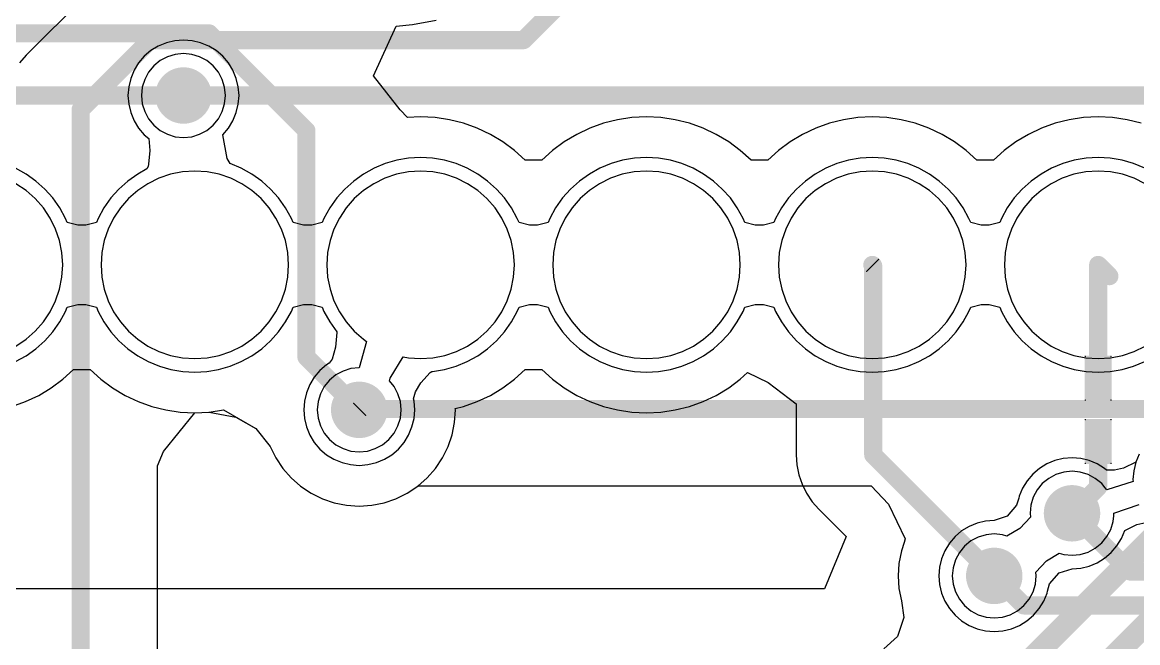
# Model space of a CAD drawing. Header units: millimetres. Extents: x 5.97 to 14.78, y 3.86 to 11.35.
# Drawn here: x 8.5486 to 9.0425, y 7.2127 to 7.4874 of the extents above; entities that cross this region are included whole.
import ezdxf

# ---------------------------------------------------------------- set-up
doc = ezdxf.new("R2010")
doc.units = ezdxf.units.MM
doc.header["$MEASUREMENT"] = 0
for name, color, linetype in [('BottomLayer', 5, 'Continuous'), ('MidLayer1', 16, 'Continuous'), ('MidLayer2', 76, 'Continuous'), ('MultiLayer', 9, 'Continuous'), ('TopLayer', 1, 'Continuous')]:
    doc.layers.add(name, color=color, linetype=linetype)

# ---------------------------------------------------------------- blocks, each defined once
blk = doc.blocks.new('2____LP_250')
at = {"layer": 'TopLayer', "const_width": 0.0003}
for points in [[(-0.02385, 0.0057, 1), (-0.02355, 0.0057, 1)], [(-0.00445, 0.0057, 1), (-0.00415, 0.0057, 1)], [(0.00415, 0.0057, 1), (0.00445, 0.0057, 1)], [(0.02355, 0.0057, 1), (0.02385, 0.0057, 1)], [(-0.02385, -0.0057, 1), (-0.02355, -0.0057, 1)], [(-0.00445, -0.0057, 1), (-0.00415, -0.0057, 1)], [(0.00415, -0.0057, 1), (0.00445, -0.0057, 1)], [(0.02355, -0.0057, 1), (0.02385, -0.0057, 1)]]:
    blk.add_lwpolyline(points, format="xyb", close=True, dxfattribs=at)
at = {"layer": 'TopLayer'}
for points in [[(-0.024, -0.0057), (-0.004, -0.0057), (-0.024, 0.0057), (-0.004, 0.0057)], [(-0.0237, -0.006), (-0.0043, -0.006), (-0.0237, 0.006), (-0.0043, 0.006)], [(0.004, -0.0057), (0.024, -0.0057), (0.004, 0.0057), (0.024, 0.0057)], [(0.0043, -0.006), (0.0237, -0.006), (0.0043, 0.006), (0.0237, 0.006)]]:
    blk.add_solid(points, dxfattribs=at)

msp = doc.modelspace()

# ---------------------------------------------------------------- linework, layer by layer
at = {"layer": 'BottomLayer'}
for p, q in [((8.58111, 7.50359), (8.55034, 7.47282)), ((8.55034, 7.47282), (8.5474, 7.46947)), ((8.61117, 7.29732), (8.625, 7.31449)), ((8.625, 7.31449), (8.63116, 7.31479)), ((8.63116, 7.31479), (8.63143, 7.3148)), ((8.63143, 7.3148), (8.64324, 7.31258)), ((8.64324, 7.31258), (8.65196, 7.30752)), ((8.65196, 7.30752), (8.65845, 7.29952)), ((8.60851, 7.29104), (8.61117, 7.29732)), ((8.65845, 7.29952), (8.66091, 7.29452)), ((8.60851, 7.15235), (8.60851, 7.29104)), ((8.66091, 7.29452), (8.66401, 7.28989)), ((8.66401, 7.28989), (8.66768, 7.2857)), ((8.66768, 7.2857), (8.67187, 7.28202)), ((8.67187, 7.28202), (8.6765, 7.27893)), ((8.71909, 7.27893), (8.72372, 7.28202)), ((8.72372, 7.28202), (8.72383, 7.28212)), ((8.72383, 7.28212), (8.92445, 7.28212)), ((8.92445, 7.28212), (8.93215, 7.27404)), ((8.6765, 7.27893), (8.6815, 7.27647)), ((8.6815, 7.27647), (8.68677, 7.27467)), ((8.70882, 7.27467), (8.71409, 7.27647)), ((8.71409, 7.27647), (8.71909, 7.27893)), ((8.68677, 7.27467), (8.69224, 7.27359)), ((8.69224, 7.27359), (8.6978, 7.27322)), ((8.6978, 7.27322), (8.70335, 7.27359)), ((8.70335, 7.27359), (8.70882, 7.27467)), ((8.93215, 7.27404), (8.93957, 7.25874)), ((8.93915, 7.25712), (8.93786, 7.25331)), ((8.93957, 7.25874), (8.93915, 7.25712)), ((8.93786, 7.25331), (8.93677, 7.24784)), ((8.93677, 7.24784), (8.93641, 7.24228)), ((8.93641, 7.24228), (8.93677, 7.23672)), ((8.93677, 7.23672), (8.93786, 7.23126)), ((8.93786, 7.23126), (8.93786, 7.23126)), ((8.93786, 7.23126), (8.93896, 7.2239)), ((8.93896, 7.2239), (8.93616, 7.21549)), ((8.93616, 7.21549), (8.93013, 7.20992))]:
    msp.add_line(p, q, dxfattribs=at)
at = {"layer": 'BottomLayer', "const_width": 0.008}
for points in [[(8.77054, 7.4795), (8.85, 7.55896)], [(8.57443, 7.44873), (8.60521, 7.4795)], [(8.60521, 7.4795), (8.77054, 7.4795)], [(8.62, 7.455), (9.11935, 7.455)], [(8.57443, 7.115), (8.57443, 7.44873)], [(8.6978, 7.31581), (8.69818, 7.31619)], [(8.69818, 7.31619), (9.40119, 7.31619)], [(9.01343, 7.27), (9.03923, 7.2442)], [(8.979, 7.24228), (8.99209, 7.22919)], [(9.03923, 7.2442), (9.13652, 7.2442)], [(8.99209, 7.22919), (9.10046, 7.22919)]]:
    msp.add_lwpolyline(points, dxfattribs=at)
at = {"layer": 'BottomLayer'}
for points, const_width in [([(8.60321, 7.4795, 1), (8.60721, 7.4795, 1)], 0.004), ([(8.60321, 7.4795, 1), (8.60721, 7.4795, 1)], 0.004), ([(8.76854, 7.4795, 1), (8.77254, 7.4795, 1)], 0.004), ([(8.76854, 7.4795, 1), (8.77254, 7.4795, 1)], 0.004), ([(8.61375, 7.455, 1), (8.62625, 7.455, 1)], 0.0125), ([(8.618, 7.455, 1), (8.622, 7.455, 1)], 0.004), ([(8.57243, 7.44873, 1), (8.57643, 7.44873, 1)], 0.004), ([(8.57243, 7.44873, 1), (8.57643, 7.44873, 1)], 0.004), ([(8.69155, 7.31581, 1), (8.70405, 7.31581, 1)], 0.0125), ([(8.6958, 7.31581, 1), (8.6998, 7.31581, 1)], 0.004), ([(8.69618, 7.31619, 1), (8.70018, 7.31619, 1)], 0.004), ([(8.69618, 7.31619, 1), (8.70018, 7.31619, 1)], 0.004), ([(9.00718, 7.27, 1), (9.01968, 7.27, 1)], 0.0125), ([(9.01143, 7.27, 1), (9.01543, 7.27, 1)], 0.004), ([(8.97275, 7.24228, 1), (8.98525, 7.24228, 1)], 0.0125), ([(8.977, 7.24228, 1), (8.981, 7.24228, 1)], 0.004), ([(9.03723, 7.2442, 1), (9.04123, 7.2442, 1)], 0.004), ([(9.03723, 7.2442, 1), (9.04123, 7.2442, 1)], 0.004), ([(8.99009, 7.22919, 1), (8.99409, 7.22919, 1)], 0.004), ([(8.99009, 7.22919, 1), (8.99409, 7.22919, 1)], 0.004)]:
    msp.add_lwpolyline(points, format="xyb", close=True, dxfattribs=dict(at, const_width=const_width))
at = {"layer": 'MidLayer1'}
for p, q in [((8.61637, 7.47323), (8.61289, 7.47217)), ((8.62, 7.47359), (8.61637, 7.47323)), ((8.62363, 7.47323), (8.62, 7.47359)), ((8.62711, 7.47217), (8.62363, 7.47323)), ((8.60686, 7.46814), (8.60454, 7.46533)), ((8.60967, 7.47046), (8.60686, 7.46814)), ((8.61289, 7.47217), (8.60967, 7.47046)), ((8.63033, 7.47046), (8.62711, 7.47217)), ((8.63314, 7.46814), (8.63033, 7.47046)), ((8.63546, 7.46533), (8.63314, 7.46814)), ((8.60454, 7.46533), (8.60283, 7.46211)), ((8.63717, 7.46211), (8.63546, 7.46533)), ((8.60177, 7.45863), (8.60141, 7.455)), ((8.60283, 7.46211), (8.60177, 7.45863)), ((8.63823, 7.45863), (8.63717, 7.46211)), ((8.63859, 7.455), (8.63823, 7.45863)), ((8.60141, 7.455), (8.60177, 7.45137)), ((8.63823, 7.45137), (8.63859, 7.455)), ((8.60177, 7.45137), (8.60283, 7.44789)), ((8.60283, 7.44789), (8.60454, 7.44467)), ((8.63546, 7.44467), (8.63717, 7.44789)), ((8.63717, 7.44789), (8.63823, 7.45137)), ((8.60454, 7.44467), (8.60686, 7.44186)), ((8.63314, 7.44186), (8.63546, 7.44467)), ((8.60686, 7.44186), (8.60967, 7.43954)), ((8.60967, 7.43954), (8.61289, 7.43783)), ((8.62711, 7.43783), (8.63033, 7.43954)), ((8.63033, 7.43954), (8.63314, 7.44186)), ((8.61289, 7.43783), (8.61637, 7.43677)), ((8.61637, 7.43677), (8.62, 7.43641)), ((8.62, 7.43641), (8.62363, 7.43677)), ((8.62363, 7.43677), (8.62711, 7.43783)), ((8.60911, 7.41836), (8.60424, 7.41596)), ((8.61425, 7.42011), (8.60911, 7.41836)), ((8.61958, 7.42117), (8.61425, 7.42011)), ((8.625, 7.42152), (8.61958, 7.42117)), ((8.63042, 7.42117), (8.625, 7.42152)), ((8.63575, 7.42011), (8.63042, 7.42117)), ((8.64089, 7.41836), (8.63575, 7.42011)), ((8.64576, 7.41596), (8.64089, 7.41836)), ((8.70911, 7.41836), (8.70424, 7.41596)), ((8.71425, 7.42011), (8.70911, 7.41836)), ((8.71958, 7.42117), (8.71425, 7.42011)), ((8.725, 7.42152), (8.71958, 7.42117)), ((8.73042, 7.42117), (8.725, 7.42152)), ((8.73575, 7.42011), (8.73042, 7.42117)), ((8.74089, 7.41836), (8.73575, 7.42011)), ((8.74576, 7.41596), (8.74089, 7.41836)), ((8.80911, 7.41836), (8.80424, 7.41596)), ((8.81425, 7.42011), (8.80911, 7.41836)), ((8.81958, 7.42117), (8.81425, 7.42011)), ((8.825, 7.42152), (8.81958, 7.42117)), ((8.83042, 7.42117), (8.825, 7.42152)), ((8.83575, 7.42011), (8.83042, 7.42117)), ((8.84089, 7.41836), (8.83575, 7.42011)), ((8.84576, 7.41596), (8.84089, 7.41836)), ((8.90911, 7.41836), (8.90424, 7.41596)), ((8.91425, 7.42011), (8.90911, 7.41836)), ((8.91958, 7.42117), (8.91425, 7.42011)), ((8.925, 7.42152), (8.91958, 7.42117)), ((8.93042, 7.42117), (8.925, 7.42152)), ((8.93575, 7.42011), (8.93042, 7.42117)), ((8.94089, 7.41836), (8.93575, 7.42011)), ((8.94576, 7.41596), (8.94089, 7.41836)), ((9.00911, 7.41836), (9.00424, 7.41596)), ((9.01425, 7.42011), (9.00911, 7.41836)), ((9.01958, 7.42117), (9.01425, 7.42011)), ((9.025, 7.42152), (9.01958, 7.42117)), ((9.03042, 7.42117), (9.025, 7.42152)), ((9.03575, 7.42011), (9.03042, 7.42117)), ((9.04089, 7.41836), (9.03575, 7.42011)), ((9.04576, 7.41596), (9.04089, 7.41836)), ((8.55028, 7.41294), (8.54576, 7.41596)), ((8.60424, 7.41596), (8.59972, 7.41294)), ((8.65028, 7.41294), (8.64576, 7.41596)), ((8.70424, 7.41596), (8.69972, 7.41294)), ((8.75028, 7.41294), (8.74576, 7.41596)), ((8.80424, 7.41596), (8.79972, 7.41294)), ((8.85028, 7.41294), (8.84576, 7.41596)), ((8.90424, 7.41596), (8.89972, 7.41294)), ((8.95028, 7.41294), (8.94576, 7.41596)), ((9.00424, 7.41596), (8.99972, 7.41294)), ((8.55436, 7.40936), (8.55028, 7.41294)), ((8.55794, 7.40528), (8.55436, 7.40936)), ((8.59564, 7.40936), (8.59206, 7.40528)), ((8.59972, 7.41294), (8.59564, 7.40936)), ((8.65436, 7.40936), (8.65028, 7.41294)), ((8.65794, 7.40528), (8.65436, 7.40936)), ((8.69564, 7.40936), (8.69206, 7.40528)), ((8.69972, 7.41294), (8.69564, 7.40936)), ((8.75436, 7.40936), (8.75028, 7.41294)), ((8.75794, 7.40528), (8.75436, 7.40936)), ((8.79564, 7.40936), (8.79206, 7.40528)), ((8.79972, 7.41294), (8.79564, 7.40936)), ((8.85436, 7.40936), (8.85028, 7.41294)), ((8.85794, 7.40528), (8.85436, 7.40936)), ((8.89564, 7.40936), (8.89206, 7.40528)), ((8.89972, 7.41294), (8.89564, 7.40936)), ((8.95436, 7.40936), (8.95028, 7.41294)), ((8.95794, 7.40528), (8.95436, 7.40936)), ((8.99564, 7.40936), (8.99206, 7.40528)), ((8.99972, 7.41294), (8.99564, 7.40936)), ((8.56096, 7.40076), (8.55794, 7.40528)), ((8.59206, 7.40528), (8.58904, 7.40076)), ((8.66096, 7.40076), (8.65794, 7.40528)), ((8.69206, 7.40528), (8.68904, 7.40076)), ((8.76096, 7.40076), (8.75794, 7.40528)), ((8.79206, 7.40528), (8.78904, 7.40076)), ((8.86096, 7.40076), (8.85794, 7.40528)), ((8.89206, 7.40528), (8.88904, 7.40076)), ((8.96096, 7.40076), (8.95794, 7.40528)), ((8.99206, 7.40528), (8.98904, 7.40076)), ((8.56336, 7.39589), (8.56096, 7.40076)), ((8.58904, 7.40076), (8.58664, 7.39589)), ((8.66336, 7.39589), (8.66096, 7.40076)), ((8.68904, 7.40076), (8.68664, 7.39589)), ((8.76336, 7.39589), (8.76096, 7.40076)), ((8.78904, 7.40076), (8.78664, 7.39589)), ((8.86336, 7.39589), (8.86096, 7.40076)), ((8.88904, 7.40076), (8.88664, 7.39589)), ((8.96336, 7.39589), (8.96096, 7.40076)), ((8.98904, 7.40076), (8.98664, 7.39589)), ((8.56511, 7.39075), (8.56336, 7.39589)), ((8.58664, 7.39589), (8.58489, 7.39075)), ((8.66511, 7.39075), (8.66336, 7.39589)), ((8.68664, 7.39589), (8.68489, 7.39075)), ((8.76511, 7.39075), (8.76336, 7.39589)), ((8.78664, 7.39589), (8.78489, 7.39075)), ((8.86511, 7.39075), (8.86336, 7.39589)), ((8.88664, 7.39589), (8.88489, 7.39075)), ((8.96511, 7.39075), (8.96336, 7.39589)), ((8.98664, 7.39589), (8.98489, 7.39075)), ((8.56617, 7.38542), (8.56511, 7.39075)), ((8.58489, 7.39075), (8.58383, 7.38542)), ((8.66617, 7.38542), (8.66511, 7.39075)), ((8.68489, 7.39075), (8.68383, 7.38542)), ((8.76617, 7.38542), (8.76511, 7.39075)), ((8.78489, 7.39075), (8.78383, 7.38542)), ((8.86617, 7.38542), (8.86511, 7.39075)), ((8.88489, 7.39075), (8.88383, 7.38542)), ((8.96617, 7.38542), (8.96511, 7.39075)), ((8.98489, 7.39075), (8.98383, 7.38542)), ((8.56652, 7.38), (8.56617, 7.38542)), ((8.58383, 7.38542), (8.58348, 7.38)), ((8.66652, 7.38), (8.66617, 7.38542)), ((8.68383, 7.38542), (8.68348, 7.38)), ((8.76652, 7.38), (8.76617, 7.38542)), ((8.78383, 7.38542), (8.78348, 7.38)), ((8.86652, 7.38), (8.86617, 7.38542)), ((8.88383, 7.38542), (8.88348, 7.38)), ((8.96652, 7.38), (8.96617, 7.38542)), ((8.98383, 7.38542), (8.98348, 7.38)), ((8.56617, 7.37458), (8.56652, 7.38)), ((8.58348, 7.38), (8.58383, 7.37458)), ((8.66617, 7.37458), (8.66652, 7.38)), ((8.68348, 7.38), (8.68383, 7.37458)), ((8.76617, 7.37458), (8.76652, 7.38)), ((8.78348, 7.38), (8.78383, 7.37458)), ((8.86617, 7.37458), (8.86652, 7.38)), ((8.88348, 7.38), (8.88383, 7.37458)), ((8.96617, 7.37458), (8.96652, 7.38)), ((8.98348, 7.38), (8.98383, 7.37458)), ((8.56511, 7.36925), (8.56617, 7.37458)), ((8.58383, 7.37458), (8.58489, 7.36925)), ((8.66511, 7.36925), (8.66617, 7.37458)), ((8.68383, 7.37458), (8.68489, 7.36925)), ((8.76511, 7.36925), (8.76617, 7.37458)), ((8.78383, 7.37458), (8.78489, 7.36925)), ((8.86511, 7.36925), (8.86617, 7.37458)), ((8.88383, 7.37458), (8.88489, 7.36925)), ((8.96511, 7.36925), (8.96617, 7.37458)), ((8.98383, 7.37458), (8.98489, 7.36925)), ((8.56336, 7.36411), (8.56511, 7.36925)), ((8.58489, 7.36925), (8.58664, 7.36411)), ((8.66336, 7.36411), (8.66511, 7.36925)), ((8.68489, 7.36925), (8.68664, 7.36411)), ((8.76336, 7.36411), (8.76511, 7.36925)), ((8.78489, 7.36925), (8.78664, 7.36411)), ((8.86336, 7.36411), (8.86511, 7.36925)), ((8.88489, 7.36925), (8.88664, 7.36411)), ((8.96336, 7.36411), (8.96511, 7.36925)), ((8.98489, 7.36925), (8.98664, 7.36411)), ((8.56096, 7.35924), (8.56336, 7.36411)), ((8.58664, 7.36411), (8.58904, 7.35924)), ((8.66096, 7.35924), (8.66336, 7.36411)), ((8.68664, 7.36411), (8.68904, 7.35924)), ((8.76096, 7.35924), (8.76336, 7.36411)), ((8.78664, 7.36411), (8.78904, 7.35924)), ((8.86096, 7.35924), (8.86336, 7.36411)), ((8.88664, 7.36411), (8.88904, 7.35924)), ((8.96096, 7.35924), (8.96336, 7.36411)), ((8.98664, 7.36411), (8.98904, 7.35924)), ((8.55794, 7.35472), (8.56096, 7.35924)), ((8.58904, 7.35924), (8.59206, 7.35472)), ((8.65794, 7.35472), (8.66096, 7.35924)), ((8.68904, 7.35924), (8.69206, 7.35472)), ((8.75794, 7.35472), (8.76096, 7.35924)), ((8.78904, 7.35924), (8.79206, 7.35472)), ((8.85794, 7.35472), (8.86096, 7.35924)), ((8.88904, 7.35924), (8.89206, 7.35472)), ((8.95794, 7.35472), (8.96096, 7.35924)), ((8.98904, 7.35924), (8.99206, 7.35472)), ((8.55436, 7.35064), (8.55794, 7.35472)), ((8.59206, 7.35472), (8.59564, 7.35064)), ((8.65436, 7.35064), (8.65794, 7.35472)), ((8.69206, 7.35472), (8.69564, 7.35064)), ((8.75436, 7.35064), (8.75794, 7.35472)), ((8.79206, 7.35472), (8.79564, 7.35064)), ((8.85436, 7.35064), (8.85794, 7.35472)), ((8.89206, 7.35472), (8.89564, 7.35064)), ((8.95436, 7.35064), (8.95794, 7.35472)), ((8.99206, 7.35472), (8.99564, 7.35064)), ((8.55028, 7.34706), (8.55436, 7.35064)), ((8.59564, 7.35064), (8.59972, 7.34706)), ((8.65028, 7.34706), (8.65436, 7.35064)), ((8.69564, 7.35064), (8.69972, 7.34706)), ((8.75028, 7.34706), (8.75436, 7.35064)), ((8.79564, 7.35064), (8.79972, 7.34706)), ((8.85028, 7.34706), (8.85436, 7.35064)), ((8.89564, 7.35064), (8.89972, 7.34706)), ((8.95028, 7.34706), (8.95436, 7.35064)), ((8.99564, 7.35064), (8.99972, 7.34706)), ((8.54576, 7.34404), (8.55028, 7.34706)), ((8.59972, 7.34706), (8.60424, 7.34404)), ((8.60424, 7.34404), (8.60911, 7.34164)), ((8.64089, 7.34164), (8.64576, 7.34404)), ((8.64576, 7.34404), (8.65028, 7.34706)), ((8.7011, 7.34614), (8.6978, 7.3344)), ((8.69972, 7.34706), (8.7011, 7.34614)), ((8.74089, 7.34164), (8.74576, 7.34404)), ((8.74576, 7.34404), (8.75028, 7.34706)), ((8.79972, 7.34706), (8.80424, 7.34404)), ((8.80424, 7.34404), (8.80911, 7.34164)), ((8.84089, 7.34164), (8.84576, 7.34404)), ((8.84576, 7.34404), (8.85028, 7.34706)), ((8.89972, 7.34706), (8.90424, 7.34404)), ((8.90424, 7.34404), (8.90911, 7.34164)), ((8.94089, 7.34164), (8.94576, 7.34404)), ((8.94576, 7.34404), (8.95028, 7.34706)), ((8.99972, 7.34706), (9.00424, 7.34404)), ((9.00424, 7.34404), (9.00911, 7.34164)), ((9.04089, 7.34164), (9.04576, 7.34404)), ((8.60911, 7.34164), (8.61425, 7.33989)), ((8.61425, 7.33989), (8.61958, 7.33883)), ((8.63042, 7.33883), (8.63575, 7.33989)), ((8.63575, 7.33989), (8.64089, 7.34164)), ((8.71151, 7.32989), (8.71726, 7.33929)), ((8.71726, 7.33929), (8.71958, 7.33883)), ((8.73042, 7.33883), (8.73575, 7.33989)), ((8.73575, 7.33989), (8.74089, 7.34164)), ((8.80911, 7.34164), (8.81425, 7.33989)), ((8.81425, 7.33989), (8.81958, 7.33883)), ((8.83042, 7.33883), (8.83575, 7.33989)), ((8.83575, 7.33989), (8.84089, 7.34164)), ((8.90911, 7.34164), (8.91425, 7.33989)), ((8.91425, 7.33989), (8.91958, 7.33883)), ((8.93042, 7.33883), (8.93575, 7.33989)), ((8.93575, 7.33989), (8.94089, 7.34164)), ((9.00911, 7.34164), (9.01425, 7.33989)), ((9.01425, 7.33989), (9.01958, 7.33883)), ((9.03042, 7.33883), (9.03575, 7.33989)), ((9.03575, 7.33989), (9.04089, 7.34164)), ((8.61958, 7.33883), (8.625, 7.33848)), ((8.625, 7.33848), (8.63042, 7.33883)), ((8.6978, 7.3344), (8.69417, 7.33405)), ((8.71958, 7.33883), (8.725, 7.33848)), ((8.725, 7.33848), (8.73042, 7.33883)), ((8.81958, 7.33883), (8.825, 7.33848)), ((8.825, 7.33848), (8.83042, 7.33883)), ((8.91958, 7.33883), (8.925, 7.33848)), ((8.925, 7.33848), (8.93042, 7.33883)), ((9.01958, 7.33883), (9.025, 7.33848)), ((9.025, 7.33848), (9.03042, 7.33883)), ((8.68747, 7.33127), (8.68465, 7.32896)), ((8.69068, 7.33299), (8.68747, 7.33127)), ((8.69417, 7.33405), (8.69068, 7.33299)), ((8.71125, 7.32859), (8.71151, 7.32989)), ((8.68234, 7.32614), (8.68062, 7.32293)), ((8.68465, 7.32896), (8.68234, 7.32614)), ((8.71325, 7.32614), (8.71125, 7.32859)), ((8.71497, 7.32293), (8.71325, 7.32614)), ((8.67956, 7.31944), (8.67921, 7.31581)), ((8.68062, 7.32293), (8.67956, 7.31944)), ((8.71603, 7.31944), (8.71497, 7.32293)), ((8.71638, 7.31581), (8.71603, 7.31944)), ((8.67921, 7.31581), (8.67956, 7.31219)), ((8.71603, 7.31219), (8.71638, 7.31581)), ((8.67956, 7.31219), (8.68062, 7.3087)), ((8.71497, 7.3087), (8.71603, 7.31219)), ((8.68062, 7.3087), (8.68234, 7.30549)), ((8.68234, 7.30549), (8.68465, 7.30267)), ((8.71094, 7.30267), (8.71325, 7.30549)), ((8.71325, 7.30549), (8.71497, 7.3087)), ((8.68465, 7.30267), (8.68747, 7.30036)), ((8.68747, 7.30036), (8.69068, 7.29864)), ((8.70491, 7.29864), (8.70812, 7.30036)), ((8.70812, 7.30036), (8.71094, 7.30267)), ((8.69068, 7.29864), (8.69417, 7.29758)), ((8.69417, 7.29758), (8.6978, 7.29723)), ((8.6978, 7.29723), (8.70142, 7.29758)), ((8.70142, 7.29758), (8.70491, 7.29864)), ((9.0431, 7.29616), (9.04163, 7.29259)), ((9.04163, 7.29259), (9.04073, 7.28884)), ((9.0031, 7.28546), (9.00028, 7.28314)), ((9.00631, 7.28717), (9.0031, 7.28546)), ((9.0098, 7.28823), (9.00631, 7.28717)), ((9.01343, 7.28859), (9.0098, 7.28823)), ((9.01705, 7.28823), (9.01343, 7.28859)), ((9.02054, 7.28717), (9.01705, 7.28823)), ((9.02375, 7.28546), (9.02054, 7.28717)), ((9.02657, 7.28314), (9.02375, 7.28546)), ((9.04073, 7.28884), (9.04042, 7.285)), ((9.04042, 7.285), (9.0405, 7.28405)), ((8.99797, 7.28033), (8.99625, 7.27711)), ((9.00028, 7.28314), (8.99797, 7.28033)), ((9.02807, 7.28132), (9.02657, 7.28314)), ((9.02888, 7.28033), (9.02807, 7.28132)), ((9.0405, 7.28405), (9.02888, 7.28033)), ((8.99625, 7.27711), (8.99519, 7.27363)), ((8.99519, 7.27363), (8.99484, 7.27)), ((8.99484, 7.27), (8.995, 7.2683)), ((9.03191, 7.26895), (9.03201, 7.27)), ((9.03201, 7.27), (9.0431, 7.27384)), ((8.995, 7.2683), (8.99026, 7.26334)), ((9.0306, 7.26289), (9.03166, 7.26637)), ((9.03166, 7.26637), (9.03191, 7.26895)), ((8.97537, 7.26052), (8.97189, 7.25946)), ((8.979, 7.26087), (8.97537, 7.26052)), ((8.98263, 7.26052), (8.979, 7.26087)), ((8.98461, 7.25991), (8.98263, 7.26052)), ((8.99026, 7.26334), (8.98461, 7.25991)), ((9.02888, 7.25967), (9.0306, 7.26289)), ((8.96586, 7.25543), (8.96354, 7.25261)), ((8.96867, 7.25774), (8.96586, 7.25543)), ((8.97189, 7.25946), (8.96867, 7.25774)), ((9.02375, 7.25454), (9.02657, 7.25686)), ((9.02657, 7.25686), (9.02888, 7.25967)), ((8.96354, 7.25261), (8.96183, 7.2494)), ((9.00217, 7.24894), (9.00781, 7.25237)), ((9.00781, 7.25237), (9.0098, 7.25177)), ((9.0098, 7.25177), (9.01343, 7.25141)), ((9.01343, 7.25141), (9.01705, 7.25177)), ((9.01705, 7.25177), (9.02054, 7.25283)), ((9.02054, 7.25283), (9.02375, 7.25454)), ((8.96077, 7.24591), (8.96041, 7.24228)), ((8.96183, 7.2494), (8.96077, 7.24591)), ((8.99742, 7.24398), (9.00217, 7.24894)), ((8.96041, 7.24228), (8.96077, 7.23866)), ((8.99723, 7.23866), (8.99759, 7.24228)), ((8.99759, 7.24228), (8.99742, 7.24398)), ((8.96077, 7.23866), (8.96183, 7.23517)), ((8.99617, 7.23517), (8.99723, 7.23866)), ((8.96183, 7.23517), (8.96354, 7.23196)), ((8.96354, 7.23196), (8.96586, 7.22914)), ((8.99214, 7.22914), (8.99446, 7.23196)), ((8.99446, 7.23196), (8.99617, 7.23517)), ((8.96586, 7.22914), (8.96867, 7.22683)), ((8.96867, 7.22683), (8.97189, 7.22511)), ((8.98611, 7.22511), (8.98933, 7.22683)), ((8.98933, 7.22683), (8.99214, 7.22914)), ((8.97189, 7.22511), (8.97537, 7.22405)), ((8.97537, 7.22405), (8.979, 7.22369)), ((8.979, 7.22369), (8.98263, 7.22405)), ((8.98263, 7.22405), (8.98611, 7.22511))]:
    msp.add_line(p, q, dxfattribs=at)
at = {"layer": 'MidLayer1', "const_width": 0.0125}
for points in [[(8.61375, 7.455, 1), (8.62625, 7.455, 1)], [(8.69155, 7.31581, 1), (8.70405, 7.31581, 1)], [(9.00718, 7.27, 1), (9.01968, 7.27, 1)], [(8.97275, 7.24228, 1), (8.98525, 7.24228, 1)]]:
    msp.add_lwpolyline(points, format="xyb", close=True, dxfattribs=at)
at = {"layer": 'MidLayer2'}
for p, q in [((8.61241, 7.47837), (8.60884, 7.4769)), ((8.61616, 7.47927), (8.61241, 7.47837)), ((8.62, 7.47958), (8.61616, 7.47927)), ((8.62384, 7.47927), (8.62, 7.47958)), ((8.62759, 7.47837), (8.62384, 7.47927)), ((8.63116, 7.4769), (8.62759, 7.47837)), ((8.60555, 7.47488), (8.60262, 7.47238)), ((8.60884, 7.4769), (8.60555, 7.47488)), ((8.63445, 7.47488), (8.63116, 7.4769)), ((8.63738, 7.47238), (8.63445, 7.47488)), ((8.60012, 7.46945), (8.5981, 7.46616)), ((8.60262, 7.47238), (8.60012, 7.46945)), ((8.63988, 7.46945), (8.63738, 7.47238)), ((8.6419, 7.46616), (8.63988, 7.46945)), ((8.59663, 7.46259), (8.59573, 7.45884)), ((8.5981, 7.46616), (8.59663, 7.46259)), ((8.64337, 7.46259), (8.6419, 7.46616)), ((8.64427, 7.45884), (8.64337, 7.46259)), ((8.59573, 7.45884), (8.59542, 7.455)), ((8.64458, 7.455), (8.64427, 7.45884)), ((8.59542, 7.455), (8.59573, 7.45116)), ((8.64427, 7.45116), (8.64458, 7.455)), ((8.59573, 7.45116), (8.59663, 7.44741)), ((8.64337, 7.44741), (8.64427, 7.45116)), ((8.59663, 7.44741), (8.5981, 7.44384)), ((8.5981, 7.44384), (8.60012, 7.44055)), ((8.63988, 7.44055), (8.6419, 7.44384)), ((8.6419, 7.44384), (8.64337, 7.44741)), ((8.60012, 7.44055), (8.60262, 7.43762)), ((8.63738, 7.43762), (8.63988, 7.44055)), ((8.60262, 7.43762), (8.60464, 7.4359)), ((8.60464, 7.4359), (8.60513, 7.43061)), ((8.63927, 7.42714), (8.63738, 7.43762)), ((8.60513, 7.43061), (8.60455, 7.42453)), ((8.60431, 7.42357), (8.60379, 7.42247)), ((8.60455, 7.42453), (8.60431, 7.42357)), ((8.64066, 7.42485), (8.63927, 7.42714)), ((8.64069, 7.42484), (8.64066, 7.42485)), ((8.64561, 7.4228), (8.64069, 7.42484)), ((8.70931, 7.42484), (8.70439, 7.4228)), ((8.71443, 7.42632), (8.70931, 7.42484)), ((8.71968, 7.42721), (8.71443, 7.42632)), ((8.725, 7.42751), (8.71968, 7.42721)), ((8.73032, 7.42721), (8.725, 7.42751)), ((8.73557, 7.42632), (8.73032, 7.42721)), ((8.74069, 7.42484), (8.73557, 7.42632)), ((8.74561, 7.4228), (8.74069, 7.42484)), ((8.80931, 7.42484), (8.80439, 7.4228)), ((8.81443, 7.42632), (8.80931, 7.42484)), ((8.81968, 7.42721), (8.81443, 7.42632)), ((8.825, 7.42751), (8.81968, 7.42721)), ((8.83032, 7.42721), (8.825, 7.42751)), ((8.83557, 7.42632), (8.83032, 7.42721)), ((8.84069, 7.42484), (8.83557, 7.42632)), ((8.84561, 7.4228), (8.84069, 7.42484)), ((8.90931, 7.42484), (8.90439, 7.4228)), ((8.91443, 7.42632), (8.90931, 7.42484)), ((8.91968, 7.42721), (8.91443, 7.42632)), ((8.925, 7.42751), (8.91968, 7.42721)), ((8.93032, 7.42721), (8.925, 7.42751)), ((8.93557, 7.42632), (8.93032, 7.42721)), ((8.94069, 7.42484), (8.93557, 7.42632)), ((8.94561, 7.4228), (8.94069, 7.42484)), ((9.00931, 7.42484), (9.00439, 7.4228)), ((9.01443, 7.42632), (9.00931, 7.42484)), ((9.01968, 7.42721), (9.01443, 7.42632)), ((9.025, 7.42751), (9.01968, 7.42721)), ((9.03032, 7.42721), (9.025, 7.42751)), ((9.03557, 7.42632), (9.03032, 7.42721)), ((9.04069, 7.42484), (9.03557, 7.42632)), ((9.04561, 7.4228), (9.04069, 7.42484)), ((8.55028, 7.42023), (8.54561, 7.4228)), ((8.55462, 7.41714), (8.55028, 7.42023)), ((8.59972, 7.42023), (8.59538, 7.41714)), ((8.60379, 7.42247), (8.59972, 7.42023)), ((8.65028, 7.42023), (8.64561, 7.4228)), ((8.65462, 7.41714), (8.65028, 7.42023)), ((8.69972, 7.42023), (8.69538, 7.41714)), ((8.70439, 7.4228), (8.69972, 7.42023)), ((8.75028, 7.42023), (8.74561, 7.4228)), ((8.75462, 7.41714), (8.75028, 7.42023)), ((8.79972, 7.42023), (8.79538, 7.41714)), ((8.80439, 7.4228), (8.79972, 7.42023)), ((8.85028, 7.42023), (8.84561, 7.4228)), ((8.85462, 7.41714), (8.85028, 7.42023)), ((8.89972, 7.42023), (8.89538, 7.41714)), ((8.90439, 7.4228), (8.89972, 7.42023)), ((8.95028, 7.42023), (8.94561, 7.4228)), ((8.95462, 7.41714), (8.95028, 7.42023)), ((8.99972, 7.42023), (8.99538, 7.41714)), ((9.00439, 7.4228), (8.99972, 7.42023)), ((8.55859, 7.41359), (8.55462, 7.41714)), ((8.56214, 7.40962), (8.55859, 7.41359)), ((8.59141, 7.41359), (8.58786, 7.40962)), ((8.59538, 7.41714), (8.59141, 7.41359)), ((8.65859, 7.41359), (8.65462, 7.41714)), ((8.66214, 7.40962), (8.65859, 7.41359)), ((8.69141, 7.41359), (8.68786, 7.40962)), ((8.69538, 7.41714), (8.69141, 7.41359)), ((8.75859, 7.41359), (8.75462, 7.41714)), ((8.76214, 7.40962), (8.75859, 7.41359)), ((8.79141, 7.41359), (8.78786, 7.40962)), ((8.79538, 7.41714), (8.79141, 7.41359)), ((8.85859, 7.41359), (8.85462, 7.41714)), ((8.86214, 7.40962), (8.85859, 7.41359)), ((8.89141, 7.41359), (8.88786, 7.40962)), ((8.89538, 7.41714), (8.89141, 7.41359)), ((8.95859, 7.41359), (8.95462, 7.41714)), ((8.96214, 7.40962), (8.95859, 7.41359)), ((8.99141, 7.41359), (8.98786, 7.40962)), ((8.99538, 7.41714), (8.99141, 7.41359)), ((8.56523, 7.40528), (8.56214, 7.40962)), ((8.58786, 7.40962), (8.58477, 7.40528)), ((8.66523, 7.40528), (8.66214, 7.40962)), ((8.68786, 7.40962), (8.68477, 7.40528)), ((8.76523, 7.40528), (8.76214, 7.40962)), ((8.78786, 7.40962), (8.78477, 7.40528)), ((8.86523, 7.40528), (8.86214, 7.40962)), ((8.88786, 7.40962), (8.88477, 7.40528)), ((8.96523, 7.40528), (8.96214, 7.40962)), ((8.98786, 7.40962), (8.98477, 7.40528)), ((8.5678, 7.40061), (8.56523, 7.40528)), ((8.58477, 7.40528), (8.5822, 7.40061)), ((8.6678, 7.40061), (8.66523, 7.40528)), ((8.68477, 7.40528), (8.6822, 7.40061)), ((8.7678, 7.40061), (8.76523, 7.40528)), ((8.78477, 7.40528), (8.7822, 7.40061)), ((8.8678, 7.40061), (8.86523, 7.40528)), ((8.88477, 7.40528), (8.8822, 7.40061)), ((8.9678, 7.40061), (8.96523, 7.40528)), ((8.98477, 7.40528), (8.9822, 7.40061)), ((8.56856, 7.39878), (8.5678, 7.40061)), ((8.57319, 7.39755), (8.56856, 7.39878)), ((8.58144, 7.39878), (8.57681, 7.39755)), ((8.5822, 7.40061), (8.58144, 7.39878)), ((8.66856, 7.39878), (8.6678, 7.40061)), ((8.67319, 7.39755), (8.66856, 7.39878)), ((8.68144, 7.39878), (8.67681, 7.39755)), ((8.6822, 7.40061), (8.68144, 7.39878)), ((8.76856, 7.39878), (8.7678, 7.40061)), ((8.77319, 7.39755), (8.76856, 7.39878)), ((8.78144, 7.39878), (8.77681, 7.39755)), ((8.7822, 7.40061), (8.78144, 7.39878)), ((8.86856, 7.39878), (8.8678, 7.40061)), ((8.87319, 7.39755), (8.86856, 7.39878)), ((8.88144, 7.39878), (8.87681, 7.39755)), ((8.8822, 7.40061), (8.88144, 7.39878)), ((8.96856, 7.39878), (8.9678, 7.40061)), ((8.97319, 7.39755), (8.96856, 7.39878)), ((8.98144, 7.39878), (8.97681, 7.39755)), ((8.9822, 7.40061), (8.98144, 7.39878)), ((8.57681, 7.39755), (8.57319, 7.39755)), ((8.67681, 7.39755), (8.67319, 7.39755)), ((8.77681, 7.39755), (8.77319, 7.39755)), ((8.87681, 7.39755), (8.87319, 7.39755)), ((8.97681, 7.39755), (8.97319, 7.39755)), ((8.56523, 7.35472), (8.5678, 7.35939)), ((8.5678, 7.35939), (8.56856, 7.36122)), ((8.56856, 7.36122), (8.57319, 7.36245)), ((8.57319, 7.36245), (8.57681, 7.36245)), ((8.57681, 7.36245), (8.58144, 7.36122)), ((8.58144, 7.36122), (8.5822, 7.35939)), ((8.5822, 7.35939), (8.58477, 7.35472)), ((8.66523, 7.35472), (8.6678, 7.35939)), ((8.6678, 7.35939), (8.66856, 7.36122)), ((8.66856, 7.36122), (8.67319, 7.36245)), ((8.67319, 7.36245), (8.67681, 7.36245)), ((8.67681, 7.36245), (8.68144, 7.36122)), ((8.68144, 7.36122), (8.6822, 7.35939)), ((8.6822, 7.35939), (8.68477, 7.35472)), ((8.76523, 7.35472), (8.7678, 7.35939)), ((8.7678, 7.35939), (8.76856, 7.36122)), ((8.76856, 7.36122), (8.77319, 7.36245)), ((8.77319, 7.36245), (8.77681, 7.36245)), ((8.77681, 7.36245), (8.78144, 7.36122)), ((8.78144, 7.36122), (8.7822, 7.35939)), ((8.7822, 7.35939), (8.78477, 7.35472)), ((8.86523, 7.35472), (8.8678, 7.35939)), ((8.8678, 7.35939), (8.86856, 7.36122)), ((8.86856, 7.36122), (8.87319, 7.36245)), ((8.87319, 7.36245), (8.87681, 7.36245)), ((8.87681, 7.36245), (8.88144, 7.36122)), ((8.88144, 7.36122), (8.8822, 7.35939)), ((8.8822, 7.35939), (8.88477, 7.35472)), ((8.96523, 7.35472), (8.9678, 7.35939)), ((8.9678, 7.35939), (8.96856, 7.36122)), ((8.96856, 7.36122), (8.97319, 7.36245)), ((8.97319, 7.36245), (8.97681, 7.36245)), ((8.97681, 7.36245), (8.98144, 7.36122)), ((8.98144, 7.36122), (8.9822, 7.35939)), ((8.9822, 7.35939), (8.98477, 7.35472)), ((8.56214, 7.35038), (8.56523, 7.35472)), ((8.58477, 7.35472), (8.58786, 7.35038)), ((8.66214, 7.35038), (8.66523, 7.35472)), ((8.68477, 7.35472), (8.68786, 7.35038)), ((8.76214, 7.35038), (8.76523, 7.35472)), ((8.78477, 7.35472), (8.78786, 7.35038)), ((8.86214, 7.35038), (8.86523, 7.35472)), ((8.88477, 7.35472), (8.88786, 7.35038)), ((8.96214, 7.35038), (8.96523, 7.35472)), ((8.98477, 7.35472), (8.98786, 7.35038)), ((8.55859, 7.34641), (8.56214, 7.35038)), ((8.58786, 7.35038), (8.59141, 7.34641)), ((8.65859, 7.34641), (8.66214, 7.35038)), ((8.68793, 7.35005), (8.68725, 7.34353)), ((8.68786, 7.35038), (8.68793, 7.35005)), ((8.75859, 7.34641), (8.76214, 7.35038)), ((8.78786, 7.35038), (8.79141, 7.34641)), ((8.85859, 7.34641), (8.86214, 7.35038)), ((8.88786, 7.35038), (8.89141, 7.34641)), ((8.95859, 7.34641), (8.96214, 7.35038)), ((8.98786, 7.35038), (8.99141, 7.34641)), ((8.55462, 7.34286), (8.55859, 7.34641)), ((8.59141, 7.34641), (8.59538, 7.34286)), ((8.65462, 7.34286), (8.65859, 7.34641)), ((8.75462, 7.34286), (8.75859, 7.34641)), ((8.79141, 7.34641), (8.79538, 7.34286)), ((8.85462, 7.34286), (8.85859, 7.34641)), ((8.89141, 7.34641), (8.89538, 7.34286)), ((8.95462, 7.34286), (8.95859, 7.34641)), ((8.99141, 7.34641), (8.99538, 7.34286)), ((8.54561, 7.3372), (8.55028, 7.33977)), ((8.55028, 7.33977), (8.55462, 7.34286)), ((8.59538, 7.34286), (8.59972, 7.33977)), ((8.59972, 7.33977), (8.60439, 7.3372)), ((8.64561, 7.3372), (8.65028, 7.33977)), ((8.65028, 7.33977), (8.65462, 7.34286)), ((8.68725, 7.34353), (8.68578, 7.33822)), ((8.74561, 7.3372), (8.75028, 7.33977)), ((8.75028, 7.33977), (8.75462, 7.34286)), ((8.79538, 7.34286), (8.79972, 7.33977)), ((8.79972, 7.33977), (8.80439, 7.3372)), ((8.84561, 7.3372), (8.85028, 7.33977)), ((8.85028, 7.33977), (8.85462, 7.34286)), ((8.89538, 7.34286), (8.89972, 7.33977)), ((8.89972, 7.33977), (8.90439, 7.3372)), ((8.94561, 7.3372), (8.95028, 7.33977)), ((8.95028, 7.33977), (8.95462, 7.34286)), ((8.99538, 7.34286), (8.99972, 7.33977)), ((8.99972, 7.33977), (9.00439, 7.3372)), ((8.60439, 7.3372), (8.60931, 7.33516)), ((8.60931, 7.33516), (8.61443, 7.33368)), ((8.63557, 7.33368), (8.64069, 7.33516)), ((8.64069, 7.33516), (8.64561, 7.3372)), ((8.68335, 7.3357), (8.68042, 7.33319)), ((8.68456, 7.33644), (8.68335, 7.3357)), ((8.68578, 7.33822), (8.68456, 7.33644)), ((8.73557, 7.33368), (8.74069, 7.33516)), ((8.74069, 7.33516), (8.74561, 7.3372)), ((8.80439, 7.3372), (8.80931, 7.33516)), ((8.80931, 7.33516), (8.81443, 7.33368)), ((8.83557, 7.33368), (8.84069, 7.33516)), ((8.84069, 7.33516), (8.84561, 7.3372)), ((8.90439, 7.3372), (8.90931, 7.33516)), ((8.90931, 7.33516), (8.91443, 7.33368)), ((8.93557, 7.33368), (8.94069, 7.33516)), ((8.94069, 7.33516), (8.94561, 7.3372)), ((9.00439, 7.3372), (9.00931, 7.33516)), ((9.00931, 7.33516), (9.01443, 7.33368)), ((9.03557, 7.33368), (9.04069, 7.33516)), ((9.04069, 7.33516), (9.04561, 7.3372)), ((8.61443, 7.33368), (8.61968, 7.33279)), ((8.61968, 7.33279), (8.625, 7.33249)), ((8.625, 7.33249), (8.63032, 7.33279)), ((8.63032, 7.33279), (8.63557, 7.33368)), ((8.67791, 7.33026), (8.6759, 7.32697)), ((8.68042, 7.33319), (8.67791, 7.33026)), ((8.72513, 7.3278), (8.72922, 7.33233)), ((8.72922, 7.33233), (8.73, 7.33277)), ((8.73, 7.33277), (8.73032, 7.33279)), ((8.73032, 7.33279), (8.73557, 7.33368)), ((8.81443, 7.33368), (8.81968, 7.33279)), ((8.81968, 7.33279), (8.825, 7.33249)), ((8.825, 7.33249), (8.83032, 7.33279)), ((8.83032, 7.33279), (8.83557, 7.33368)), ((8.91443, 7.33368), (8.91968, 7.33279)), ((8.91968, 7.33279), (8.925, 7.33249)), ((8.925, 7.33249), (8.93032, 7.33279)), ((8.93032, 7.33279), (8.93557, 7.33368)), ((9.01443, 7.33368), (9.01968, 7.33279)), ((9.01968, 7.33279), (9.025, 7.33249)), ((9.025, 7.33249), (9.03032, 7.33279)), ((9.03032, 7.33279), (9.03557, 7.33368)), ((8.6759, 7.32697), (8.67442, 7.32341)), ((8.72269, 7.32386), (8.72513, 7.3278)), ((8.67352, 7.31966), (8.67322, 7.31581)), ((8.67442, 7.32341), (8.67352, 7.31966)), ((8.72183, 7.32065), (8.72269, 7.32386)), ((8.72207, 7.31966), (8.72183, 7.32065)), ((8.72237, 7.31581), (8.72207, 7.31966)), ((8.67322, 7.31581), (8.67352, 7.31197)), ((8.72207, 7.31197), (8.72237, 7.31581)), ((8.67352, 7.31197), (8.67442, 7.30822)), ((8.72117, 7.30822), (8.72207, 7.31197)), ((8.67442, 7.30822), (8.6759, 7.30466)), ((8.6759, 7.30466), (8.67791, 7.30137)), ((8.71768, 7.30137), (8.71969, 7.30466)), ((8.71969, 7.30466), (8.72117, 7.30822)), ((8.67791, 7.30137), (8.68042, 7.29844)), ((8.71517, 7.29844), (8.71768, 7.30137)), ((8.68042, 7.29844), (8.68335, 7.29593)), ((8.68335, 7.29593), (8.68664, 7.29392)), ((8.70895, 7.29392), (8.71224, 7.29593)), ((8.71224, 7.29593), (8.71517, 7.29844)), ((9.0431, 7.29616), (9.04163, 7.29259)), ((8.68664, 7.29392), (8.6902, 7.29244)), ((8.6902, 7.29244), (8.69395, 7.29154)), ((8.69395, 7.29154), (8.6978, 7.29124)), ((8.6978, 7.29124), (8.70164, 7.29154)), ((8.70164, 7.29154), (8.70539, 7.29244)), ((8.70539, 7.29244), (8.70895, 7.29392)), ((8.99898, 7.28988), (8.99605, 7.28738)), ((9.00227, 7.2919), (8.99898, 7.28988)), ((9.00583, 7.29337), (9.00227, 7.2919)), ((9.00958, 7.29427), (9.00583, 7.29337)), ((9.01343, 7.29458), (9.00958, 7.29427)), ((9.01727, 7.29427), (9.01343, 7.29458)), ((9.02102, 7.29337), (9.01727, 7.29427)), ((9.02458, 7.2919), (9.02102, 7.29337)), ((9.02787, 7.28988), (9.02458, 7.2919)), ((9.02871, 7.28916), (9.02787, 7.28988)), ((9.0363, 7.29003), (9.03225, 7.28907)), ((9.04163, 7.29259), (9.0363, 7.29003)), ((8.99605, 7.28738), (8.99354, 7.28445)), ((9.03225, 7.28907), (9.02871, 7.28916)), ((8.99153, 7.28116), (8.99005, 7.27759)), ((8.99354, 7.28445), (8.99153, 7.28116)), ((8.98985, 7.27674), (8.98892, 7.27357)), ((8.99005, 7.27759), (8.98985, 7.27674)), ((8.98892, 7.27357), (8.98467, 7.26867)), ((8.97141, 7.26566), (8.96784, 7.26418)), ((8.97516, 7.26656), (8.97141, 7.26566)), ((8.979, 7.26686), (8.97516, 7.26656)), ((8.98467, 7.26867), (8.979, 7.26686)), ((9.04213, 7.26497), (9.04617, 7.26593)), ((8.96455, 7.26217), (8.96162, 7.25966)), ((8.96784, 7.26418), (8.96455, 7.26217)), ((9.03532, 7.25884), (9.0368, 7.26241)), ((9.0368, 7.26241), (9.04213, 7.26497)), ((8.95912, 7.25673), (8.9571, 7.25344)), ((8.96162, 7.25966), (8.95912, 7.25673)), ((9.0308, 7.25262), (9.03331, 7.25555)), ((9.03331, 7.25555), (9.03532, 7.25884)), ((8.9571, 7.25344), (8.95563, 7.24988)), ((9.02787, 7.25012), (9.0308, 7.25262)), ((8.95473, 7.24613), (8.95442, 7.24228)), ((8.95563, 7.24988), (8.95473, 7.24613)), ((9.00775, 7.24362), (9.01343, 7.24542)), ((9.01343, 7.24542), (9.01727, 7.24573)), ((9.01727, 7.24573), (9.02102, 7.24663)), ((9.02102, 7.24663), (9.02458, 7.2481)), ((9.02458, 7.2481), (9.02787, 7.25012)), ((8.95442, 7.24228), (8.95473, 7.23844)), ((9.00351, 7.23871), (9.00775, 7.24362)), ((8.95473, 7.23844), (8.95563, 7.23469)), ((9.00237, 7.23469), (9.00258, 7.23554)), ((9.00258, 7.23554), (9.00351, 7.23871)), ((8.95563, 7.23469), (8.9571, 7.23113)), ((8.9571, 7.23113), (8.95912, 7.22784)), ((8.99888, 7.22784), (9.0009, 7.23113)), ((9.0009, 7.23113), (9.00237, 7.23469)), ((8.95912, 7.22784), (8.96162, 7.22491)), ((8.99638, 7.22491), (8.99888, 7.22784)), ((8.96162, 7.22491), (8.96455, 7.2224)), ((8.96455, 7.2224), (8.96784, 7.22039)), ((8.99016, 7.22039), (8.99345, 7.2224)), ((8.99345, 7.2224), (8.99638, 7.22491)), ((8.96784, 7.22039), (8.97141, 7.21891)), ((8.97141, 7.21891), (8.97516, 7.21801)), ((8.97516, 7.21801), (8.979, 7.21771)), ((8.979, 7.21771), (8.98284, 7.21801)), ((8.98284, 7.21801), (8.98659, 7.21891)), ((8.98659, 7.21891), (8.99016, 7.22039))]:
    msp.add_line(p, q, dxfattribs=at)
at = {"layer": 'MidLayer2', "const_width": 0.0125}
for points in [[(8.61375, 7.455, 1), (8.62625, 7.455, 1)], [(8.69155, 7.31581, 1), (8.70405, 7.31581, 1)], [(9.00718, 7.27, 1), (9.01968, 7.27, 1)], [(8.97275, 7.24228, 1), (8.98525, 7.24228, 1)]]:
    msp.add_lwpolyline(points, format="xyb", close=True, dxfattribs=at)
at = {"layer": 'MultiLayer', "const_width": 0.0125}
for points in [[(8.61375, 7.455, 1), (8.62625, 7.455, 1)], [(8.69155, 7.31581, 1), (8.70405, 7.31581, 1)], [(9.00718, 7.27, 1), (9.01968, 7.27, 1)], [(8.97275, 7.24228, 1), (8.98525, 7.24228, 1)]]:
    msp.add_lwpolyline(points, format="xyb", close=True, dxfattribs=at)
at = {"layer": 'TopLayer'}
for p, q in [((8.72136, 7.48643), (8.73191, 7.48833)), ((8.70417, 7.46365), (8.71412, 7.48565)), ((8.71412, 7.48565), (8.72136, 7.48643)), ((8.71593, 7.44859), (8.70417, 7.46365)), ((8.71918, 7.44523), (8.71593, 7.44859)), ((8.725, 7.44551), (8.71918, 7.44523)), ((8.73142, 7.4452), (8.725, 7.44551)), ((8.73778, 7.44425), (8.73142, 7.4452)), ((8.74402, 7.44269), (8.73778, 7.44425)), ((8.81222, 7.44425), (8.80598, 7.44269)), ((8.81858, 7.4452), (8.81222, 7.44425)), ((8.825, 7.44551), (8.81858, 7.4452)), ((8.83142, 7.4452), (8.825, 7.44551)), ((8.83778, 7.44425), (8.83142, 7.4452)), ((8.84402, 7.44269), (8.83778, 7.44425)), ((8.91222, 7.44425), (8.90598, 7.44269)), ((8.91858, 7.4452), (8.91222, 7.44425)), ((8.925, 7.44551), (8.91858, 7.4452)), ((8.93142, 7.4452), (8.925, 7.44551)), ((8.93778, 7.44425), (8.93142, 7.4452)), ((8.94402, 7.44269), (8.93778, 7.44425)), ((9.01222, 7.44425), (9.00598, 7.44269)), ((9.01858, 7.4452), (9.01222, 7.44425)), ((9.025, 7.44551), (9.01858, 7.4452)), ((9.03142, 7.4452), (9.025, 7.44551)), ((9.03778, 7.44425), (9.03142, 7.4452)), ((9.04402, 7.44269), (9.03778, 7.44425)), ((8.75007, 7.44053), (8.74402, 7.44269)), ((8.75588, 7.43778), (8.75007, 7.44053)), ((8.79993, 7.44053), (8.79412, 7.43778)), ((8.80598, 7.44269), (8.79993, 7.44053)), ((8.85007, 7.44053), (8.84402, 7.44269)), ((8.85588, 7.43778), (8.85007, 7.44053)), ((8.89993, 7.44053), (8.89412, 7.43778)), ((8.90598, 7.44269), (8.89993, 7.44053)), ((8.95007, 7.44053), (8.94402, 7.44269)), ((8.95588, 7.43778), (8.95007, 7.44053)), ((8.99993, 7.44053), (8.99412, 7.43778)), ((9.00598, 7.44269), (8.99993, 7.44053)), ((8.7614, 7.43447), (8.75588, 7.43778)), ((8.76656, 7.43064), (8.7614, 7.43447)), ((8.7886, 7.43447), (8.78344, 7.43064)), ((8.79412, 7.43778), (8.7886, 7.43447)), ((8.8614, 7.43447), (8.85588, 7.43778)), ((8.86656, 7.43064), (8.8614, 7.43447)), ((8.8886, 7.43447), (8.88344, 7.43064)), ((8.89412, 7.43778), (8.8886, 7.43447)), ((8.9614, 7.43447), (8.95588, 7.43778)), ((8.96656, 7.43064), (8.9614, 7.43447)), ((8.9886, 7.43447), (8.98344, 7.43064)), ((8.99412, 7.43778), (8.9886, 7.43447)), ((8.77132, 7.42632), (8.76656, 7.43064)), ((8.78344, 7.43064), (8.77868, 7.42632)), ((8.87132, 7.42632), (8.86656, 7.43064)), ((8.88344, 7.43064), (8.87868, 7.42632)), ((8.97132, 7.42632), (8.96656, 7.43064)), ((8.98344, 7.43064), (8.97868, 7.42632)), ((8.77868, 7.42632), (8.77132, 7.42632)), ((8.87868, 7.42632), (8.87132, 7.42632)), ((8.97868, 7.42632), (8.97132, 7.42632)), ((8.5614, 7.32553), (8.56656, 7.32936)), ((8.56656, 7.32936), (8.57132, 7.33368)), ((8.57132, 7.33368), (8.57868, 7.33368)), ((8.57868, 7.33368), (8.58344, 7.32936)), ((8.58344, 7.32936), (8.5886, 7.32553)), ((8.7614, 7.32553), (8.76656, 7.32936)), ((8.76656, 7.32936), (8.77132, 7.33368)), ((8.77132, 7.33368), (8.77868, 7.33368)), ((8.77868, 7.33368), (8.78344, 7.32936)), ((8.78344, 7.32936), (8.7886, 7.32553)), ((8.8614, 7.32553), (8.86656, 7.32936)), ((8.86656, 7.32936), (8.8698, 7.33229)), ((8.8698, 7.33229), (8.87896, 7.32788)), ((8.55588, 7.32222), (8.5614, 7.32553)), ((8.5886, 7.32553), (8.59412, 7.32222)), ((8.75588, 7.32222), (8.7614, 7.32553)), ((8.7886, 7.32553), (8.79412, 7.32222)), ((8.85588, 7.32222), (8.8614, 7.32553)), ((8.87896, 7.32788), (8.89132, 7.31851)), ((8.54402, 7.31731), (8.55007, 7.31947)), ((8.55007, 7.31947), (8.55588, 7.32222)), ((8.59412, 7.32222), (8.59993, 7.31947)), ((8.59993, 7.31947), (8.60598, 7.31731)), ((8.74402, 7.31731), (8.75007, 7.31947)), ((8.75007, 7.31947), (8.75588, 7.32222)), ((8.79412, 7.32222), (8.79993, 7.31947)), ((8.79993, 7.31947), (8.80598, 7.31731)), ((8.84402, 7.31731), (8.85007, 7.31947)), ((8.85007, 7.31947), (8.85588, 7.32222)), ((8.60598, 7.31731), (8.61222, 7.31575)), ((8.61222, 7.31575), (8.61858, 7.3148)), ((8.61858, 7.3148), (8.625, 7.31449)), ((8.625, 7.31449), (8.63142, 7.3148)), ((8.63142, 7.3148), (8.63778, 7.31575)), ((8.63778, 7.31575), (8.65196, 7.30752)), ((8.74002, 7.31026), (8.74039, 7.31581)), ((8.74035, 7.31639), (8.74402, 7.31731)), ((8.74039, 7.31581), (8.74035, 7.31639)), ((8.80598, 7.31731), (8.81222, 7.31575)), ((8.81222, 7.31575), (8.81858, 7.3148)), ((8.81858, 7.3148), (8.825, 7.31449)), ((8.825, 7.31449), (8.83142, 7.3148)), ((8.83142, 7.3148), (8.83778, 7.31575)), ((8.83778, 7.31575), (8.84402, 7.31731)), ((8.89132, 7.31851), (8.89132, 7.29589)), ((8.73894, 7.30479), (8.74002, 7.31026)), ((8.65196, 7.30752), (8.65845, 7.29952)), ((8.73714, 7.29952), (8.73894, 7.30479)), ((8.65845, 7.29952), (8.66091, 7.29452)), ((8.73468, 7.29452), (8.73714, 7.29952)), ((8.89132, 7.29589), (8.89161, 7.29144)), ((8.66091, 7.29452), (8.66401, 7.28989)), ((8.66401, 7.28989), (8.66768, 7.2857)), ((8.72791, 7.2857), (8.73159, 7.28989)), ((8.73159, 7.28989), (8.73468, 7.29452)), ((8.89161, 7.29144), (8.89248, 7.28707)), ((8.66768, 7.2857), (8.67187, 7.28202)), ((8.72372, 7.28202), (8.72791, 7.2857)), ((8.89248, 7.28707), (8.89392, 7.28285)), ((8.67187, 7.28202), (8.6765, 7.27893)), ((8.71909, 7.27893), (8.72372, 7.28202)), ((8.89392, 7.28285), (8.89589, 7.27885)), ((8.6765, 7.27893), (8.6815, 7.27647)), ((8.6815, 7.27647), (8.68677, 7.27467)), ((8.70882, 7.27467), (8.71409, 7.27647)), ((8.71409, 7.27647), (8.71909, 7.27893)), ((8.89589, 7.27885), (8.89836, 7.27515)), ((8.89836, 7.27515), (8.9013, 7.2718)), ((8.68677, 7.27467), (8.69224, 7.27359)), ((8.69224, 7.27359), (8.6978, 7.27322)), ((8.6978, 7.27322), (8.70335, 7.27359)), ((8.70335, 7.27359), (8.70882, 7.27467)), ((8.9013, 7.2718), (8.91339, 7.25971)), ((8.91339, 7.25971), (8.90382, 7.23661)), ((8.90382, 7.23661), (7.97256, 7.23661))]:
    msp.add_line(p, q, dxfattribs=at)
for points, const_width in [([(8.35679, 7.4825), (8.63139, 7.4825)], 0.008), ([(8.63139, 7.4825), (8.67443, 7.43946)], 0.008), ([(8.32737, 7.455), (8.62, 7.455)], 0.008), ([(8.67443, 7.33918), (8.67443, 7.43946)], 0.008), ([(8.925, 7.38), (8.92539, 7.37961)], 0.008), ([(8.92539, 7.29589), (8.92539, 7.37961)], 0.008), ([(9.025, 7.38), (9.03, 7.375)], 0.008), ([(9.025, 7.32981), (9.025, 7.38)], 0.008), ([(8.67443, 7.33918), (8.6978, 7.31581)], 0.008), ([(9.025, 7.28157), (9.025, 7.30181)], 0.008), ([(8.92539, 7.29589), (8.979, 7.24228)], 0.008), ([(8.96984, 7.14454), (9.115, 7.2897)], 0.01), ([(9.01343, 7.27), (9.025, 7.28157)], 0.008), ([(8.99142, 7.20154), (9.065, 7.27512)], 0.01)]:
    msp.add_lwpolyline(points, dxfattribs=dict(at, const_width=const_width))
for points, const_width in [([(8.62939, 7.4825, 1), (8.63339, 7.4825, 1)], 0.004), ([(8.62939, 7.4825, 1), (8.63339, 7.4825, 1)], 0.004), ([(8.61375, 7.455, 1), (8.62625, 7.455, 1)], 0.0125), ([(8.618, 7.455, 1), (8.622, 7.455, 1)], 0.004), ([(8.67243, 7.43946, 1), (8.67643, 7.43946, 1)], 0.004), ([(8.67243, 7.43946, 1), (8.67643, 7.43946, 1)], 0.004), ([(8.923, 7.38, 1), (8.927, 7.38, 1)], 0.004), ([(8.92339, 7.37961, 1), (8.92739, 7.37961, 1)], 0.004), ([(8.92339, 7.37961, 1), (8.92739, 7.37961, 1)], 0.004), ([(9.023, 7.38, 1), (9.027, 7.38, 1)], 0.004), ([(9.023, 7.38, 1), (9.027, 7.38, 1)], 0.004), ([(9.028, 7.375, 1), (9.032, 7.375, 1)], 0.004), ([(8.67243, 7.33918, 1), (8.67643, 7.33918, 1)], 0.004), ([(8.67243, 7.33918, 1), (8.67643, 7.33918, 1)], 0.004), ([(9.023, 7.32981, 1), (9.027, 7.32981, 1)], 0.004), ([(8.69155, 7.31581, 1), (8.70405, 7.31581, 1)], 0.0125), ([(8.6958, 7.31581, 1), (8.6998, 7.31581, 1)], 0.004), ([(9.023, 7.30181, 1), (9.027, 7.30181, 1)], 0.004), ([(8.92339, 7.29589, 1), (8.92739, 7.29589, 1)], 0.004), ([(8.92339, 7.29589, 1), (8.92739, 7.29589, 1)], 0.004), ([(9.023, 7.28157, 1), (9.027, 7.28157, 1)], 0.004), ([(9.023, 7.28157, 1), (9.027, 7.28157, 1)], 0.004), ([(9.00718, 7.27, 1), (9.01968, 7.27, 1)], 0.0125), ([(9.01143, 7.27, 1), (9.01543, 7.27, 1)], 0.004), ([(8.97275, 7.24228, 1), (8.98525, 7.24228, 1)], 0.0125), ([(8.977, 7.24228, 1), (8.981, 7.24228, 1)], 0.004)]:
    msp.add_lwpolyline(points, format="xyb", close=True, dxfattribs=dict(at, const_width=const_width))

# ---------------------------------------------------------------- block references
at = {"rotation": 90}
msp.add_blockref('2____LP_250', (9.025, 7.31581), dxfattribs=at)

doc.saveas('drawing.dxf')
